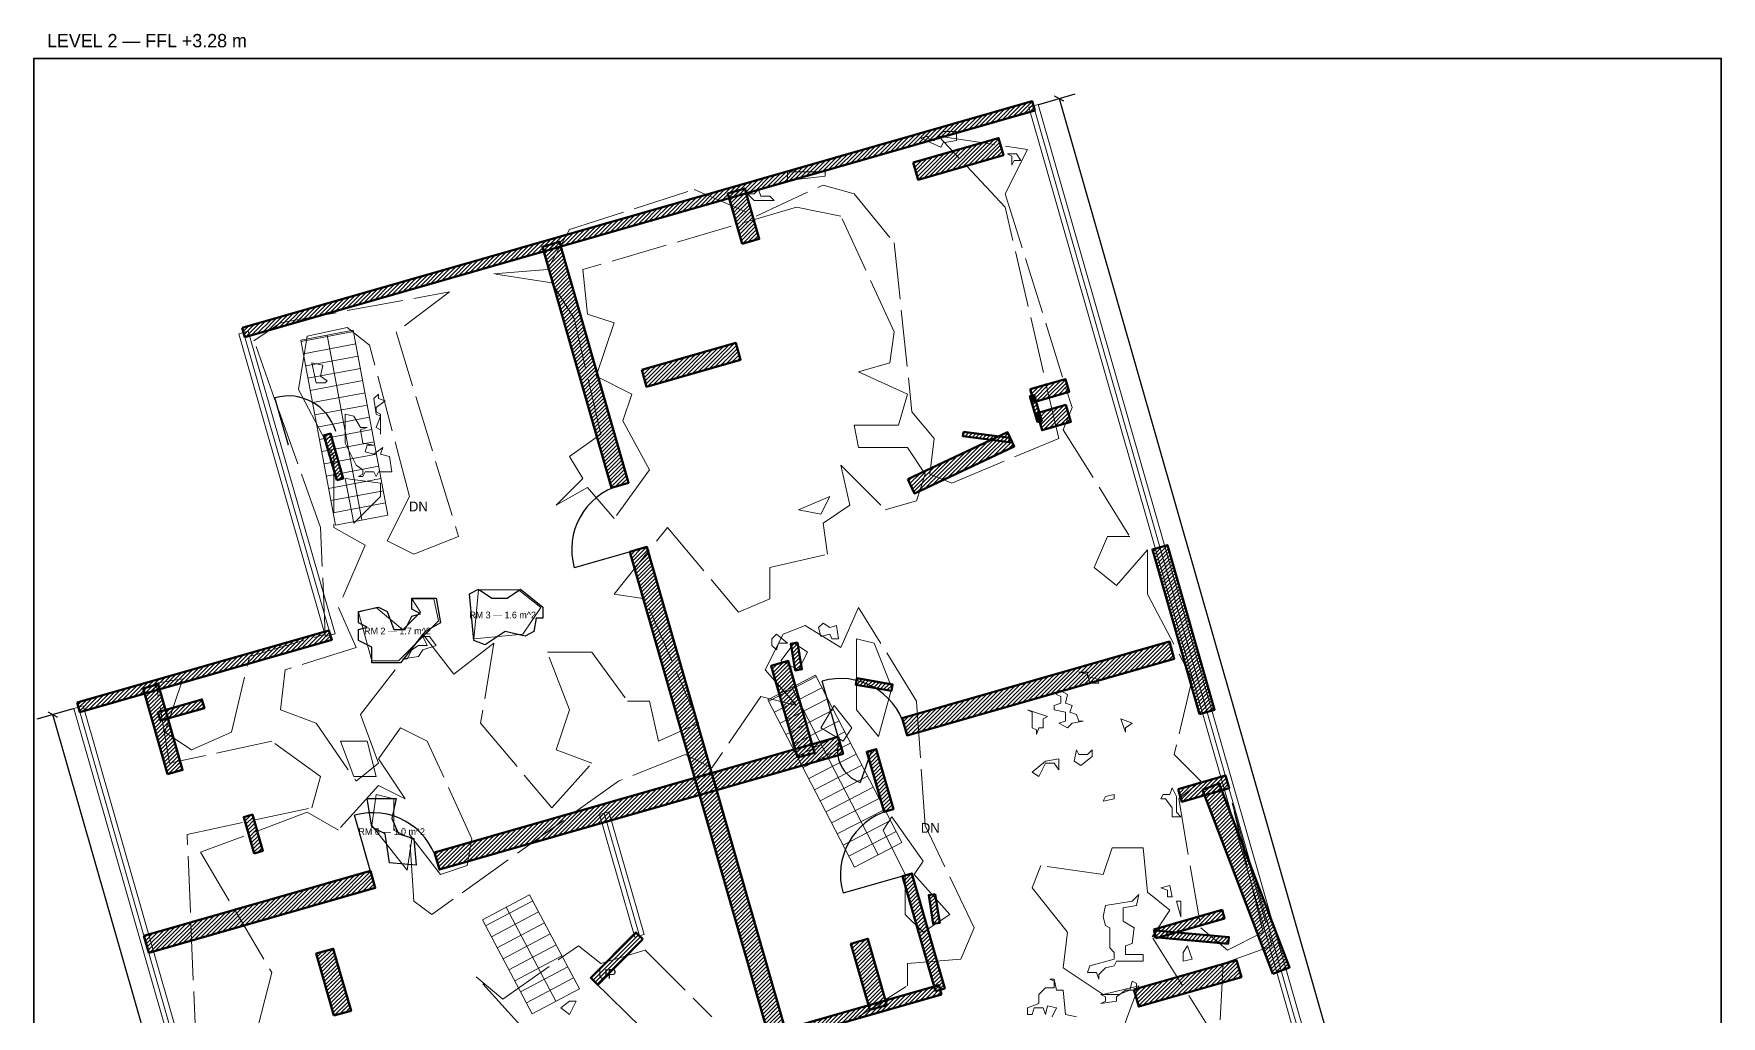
# Model space of a CAD drawing. Header units: metres. Extents: x 0 to 118, y -39 to 25.
# Drawn here: x 39.96 to 77.91, y 1.44 to 23.53 of the extents above; entities that cross this region are included whole.
import ezdxf
from ezdxf.enums import TextEntityAlignment as Align

# ---------------------------------------------------------------- set-up
doc = ezdxf.new("R2010")
doc.units = ezdxf.units.M
doc.linetypes.add('DASHED', pattern=[1.524, 1.27, -0.254])
for name, color, linetype, lineweight in [('A-ANNO-DIMS', 3, 'Continuous', 18), ('A-ANNO-TTLB', 7, 'Continuous', 35), ('A-AREA', 3, 'Continuous', 13), ('A-DOOR', 2, 'Continuous', 25), ('A-FLOR-LEVL', 6, 'Continuous', 18), ('A-FLOR-STRS', 5, 'Continuous', 18), ('A-FURN', 8, 'Continuous', 13), ('A-GLAZ', 4, 'Continuous', 13), ('A-WALL', 7, 'Continuous', 60), ('A-WALL-PATT', 8, 'Continuous', 13)]:
    doc.layers.add(name, color=color, linetype=linetype, lineweight=lineweight)
doc.styles.add('OpenSansCondensed-Light', font='OpenSansCondensed-Light.ttf')
doc.dimstyles.new('EZDXF', dxfattribs={"dimtxt": 0.25, "dimasz": 0.175, "dimexe": 0.375, "dimexo": 0.125, "dimgap": 0.1, "dimtad": 1, "dimlfac": 100, "dimzin": 12, "dimdsep": 46, "dimtxsty": 'OpenSansCondensed-Light', "dimblk": 'ARCHTICK', "dimcen": 2.5, "dimazin": 3, "dimtfac": 0.5, "dimtmove": 2, "dimatfit": 3})

# ---------------------------------------------------------------- blocks, each defined once
blk = doc.blocks.new('_ARCHTICK')
at = {"color": 0, "linetype": 'BYBLOCK', "const_width": 0.15}
blk.add_lwpolyline([(-0.5, -0.5), (0.5, 0.5)], dxfattribs=at)

msp = doc.modelspace()

# ---------------------------------------------------------------- hatches: boundary and pattern name
at = {"layer": 'A-WALL-PATT'}
h = msp.add_hatch(dxfattribs=at)
h.set_pattern_fill('ANSI31', scale=0.02)
h.paths.add_polyline_path([(44.6475, 16.9166), (62.4104, 22.0101), (62.4711, 21.7986), (44.7081, 16.7052)])
h = msp.add_hatch(dxfattribs=at)
h.set_pattern_fill('ANSI31', scale=0.02)
h.paths.add_polyline_path([(59.735, 20.6286), (61.6575, 21.1799), (61.7677, 20.7953), (59.8452, 20.2441)])
h = msp.add_hatch(dxfattribs=at)
h.set_pattern_fill('ANSI31', scale=0.02)
h.paths.add_polyline_path([(55.8887, 18.8046), (55.5652, 19.9328), (55.9497, 20.0431), (56.2732, 18.9148)])
h = msp.add_hatch(dxfattribs=at)
h.set_pattern_fill('ANSI31', scale=0.02)
h.paths.add_polyline_path([(52.9515, 13.3211), (51.3983, 18.7379), (51.7828, 18.8482), (53.336, 13.4313)])
h = msp.add_hatch(dxfattribs=at)
h.set_pattern_fill('ANSI31', scale=0.02)
h.paths.add_polyline_path([(53.6317, 15.9734), (55.7465, 16.5798), (55.8567, 16.1953), (53.7419, 15.5889)])
h = msp.add_hatch(dxfattribs=at)
h.set_pattern_fill('ANSI31', scale=0.02)
h.paths.add_polyline_path([(62.3702, 15.5346), (63.1593, 15.7609), (63.242, 15.4726), (62.4529, 15.2463)])
h = msp.add_hatch(dxfattribs=at)
h.set_pattern_fill('ANSI31', scale=0.02)
h.paths.add_polyline_path([(62.5314, 14.791), (62.3634, 15.3767), (62.4596, 15.4042), (62.6275, 14.8186)])
h = msp.add_hatch(dxfattribs=at)
h.set_pattern_fill('ANSI31', scale=0.02)
h.paths.add_polyline_path([(62.5243, 14.9971), (63.1693, 15.182), (63.2795, 14.7975), (62.6346, 14.6126)])
h = msp.add_hatch(dxfattribs=at)
h.set_pattern_fill('ANSI31', scale=0.02)
h.paths.add_polyline_path([(46.7744, 13.4863), (46.485, 14.4956), (46.6292, 14.537), (46.9186, 13.5276)])
h = msp.add_hatch(dxfattribs=at)
h.set_pattern_fill('ANSI31', scale=0.02)
h.paths.add_polyline_path([(59.6147, 13.509), (61.8603, 14.5661), (62.0094, 14.2494), (59.7638, 13.1923)])
h = msp.add_hatch(dxfattribs=at)
h.set_pattern_fill('ANSI31', scale=0.02)
h.paths.add_polyline_path([(60.8664, 14.5777), (61.9116, 14.4434), (61.8988, 14.3442), (60.8537, 14.4785)])
h = msp.add_hatch(dxfattribs=at)
h.set_pattern_fill('ANSI31', scale=0.02)
h.paths.add_polyline_path([(56.6613, 0.3836), (53.365, 11.8792), (53.7495, 11.9894), (57.0458, 0.4939)])
h = msp.add_hatch(dxfattribs=at)
h.set_pattern_fill('ANSI31', scale=0.02)
h.paths.add_polyline_path([(66.1793, 8.2314), (65.1181, 11.9323), (65.4546, 12.0288), (66.5158, 8.3279)])
h = msp.add_hatch(dxfattribs=at)
h.set_pattern_fill('ANSI31', scale=0.02)
h.paths.add_polyline_path([(40.9336, 8.4894), (46.5982, 10.1137), (46.6589, 9.9022), (40.9943, 8.2779)])
h = msp.add_hatch(dxfattribs=at)
h.set_pattern_fill('ANSI31', scale=0.02)
h.paths.add_polyline_path([(57.133, 9.8373), (57.233, 9.2373), (57.085, 9.2127), (56.985, 9.8127)])
h = msp.add_hatch(dxfattribs=at)
h.set_pattern_fill('ANSI31', scale=0.02)
h.paths.add_polyline_path([(59.491, 8.1368), (65.4985, 9.8594), (65.6088, 9.4749), (59.6013, 7.7523)])
h = msp.add_hatch(dxfattribs=at)
h.set_pattern_fill('ANSI31', scale=0.02)
h.paths.add_polyline_path([(57.1348, 7.2531), (56.5428, 9.3173), (56.9273, 9.4276), (57.5193, 7.3633)])
h = msp.add_hatch(dxfattribs=at)
h.set_pattern_fill('ANSI31', scale=0.02)
h.paths.add_polyline_path([(42.968, 6.8812), (42.4167, 8.8037), (42.7531, 8.9002), (43.3044, 6.9777)])
h = msp.add_hatch(dxfattribs=at)
h.set_pattern_fill('ANSI31', scale=0.02)
h.paths.add_polyline_path([(58.4719, 9.0389), (59.2719, 8.8989), (59.2461, 8.7511), (58.4461, 8.8911)])
h = msp.add_hatch(dxfattribs=at)
h.set_pattern_fill('ANSI31', scale=0.02)
h.paths.add_polyline_path([(42.7502, 8.2756), (43.742, 8.56), (43.7971, 8.3678), (42.8053, 8.0834)])
h = msp.add_hatch(dxfattribs=at)
h.set_pattern_fill('ANSI31', scale=0.02)
h.paths.add_polyline_path([(48.9704, 5.12), (58.0491, 7.7233), (58.1594, 7.3388), (49.0806, 4.7355)])
h = msp.add_hatch(dxfattribs=at)
h.set_pattern_fill('ANSI31', scale=0.02)
h.paths.add_polyline_path([(59.0814, 6.0312), (58.6938, 7.383), (58.9053, 7.4436), (59.2929, 6.0918)])
h = msp.add_hatch(dxfattribs=at)
h.set_pattern_fill('ANSI31', scale=0.02)
h.paths.add_polyline_path([(65.6974, 6.5469), (66.7573, 6.8508), (66.84, 6.5625), (65.7801, 6.2585)])
h = msp.add_hatch(dxfattribs=at)
h.set_pattern_fill('ANSI31', scale=0.02)
h.paths.add_polyline_path([(67.8284, 2.3926), (66.2459, 6.5303), (66.6195, 6.6732), (68.202, 2.5355)])
h = msp.add_hatch(dxfattribs=at)
h.set_pattern_fill('ANSI31', scale=0.02)
h.paths.add_polyline_path([(44.9164, 5.0992), (44.6821, 5.9163), (44.8743, 5.9714), (45.1086, 5.1544)])
h = msp.add_hatch(dxfattribs=at)
h.set_pattern_fill('ANSI31', scale=0.02)
h.paths.add_polyline_path([(42.437, 3.2466), (47.5285, 4.7066), (47.6387, 4.3221), (42.5472, 2.8621)])
h = msp.add_hatch(dxfattribs=at)
h.set_pattern_fill('ANSI31', scale=0.02)
h.paths.add_polyline_path([(60.2363, 2.0037), (59.4949, 4.5893), (59.7064, 4.6499), (60.4478, 2.0644)])
h = msp.add_hatch(dxfattribs=at)
h.set_pattern_fill('ANSI31', scale=0.02)
h.paths.add_polyline_path([(60.2331, 4.1864), (60.3331, 3.5364), (60.1849, 3.5136), (60.0849, 4.1636)])
h = msp.add_hatch(dxfattribs=at)
h.set_pattern_fill('ANSI31', scale=0.02)
h.paths.add_polyline_path([(65.1464, 3.3892), (66.6844, 3.8302), (66.7396, 3.6379), (65.2016, 3.1969)])
h = msp.add_hatch(dxfattribs=at)
h.set_pattern_fill('ANSI31', scale=0.02)
h.paths.add_polyline_path([(53.657, 3.1698), (52.6427, 2.1443), (52.4863, 2.299), (53.5005, 3.3245)])
h = msp.add_hatch(dxfattribs=at)
h.set_pattern_fill('ANSI31', scale=0.02)
h.paths.add_polyline_path([(58.7613, 1.5808), (58.3345, 3.0691), (58.719, 3.1794), (59.1458, 1.691)])
h = msp.add_hatch(dxfattribs=at)
h.set_pattern_fill('ANSI31', scale=0.02)
h.paths.add_polyline_path([(65.1808, 3.3677), (66.8366, 3.2165), (66.823, 3.0671), (65.1672, 3.2183)])
h = msp.add_hatch(dxfattribs=at)
h.set_pattern_fill('ANSI31', scale=0.02)
h.paths.add_polyline_path([(46.7095, 1.4522), (46.3098, 2.846), (46.6943, 2.9563), (47.094, 1.5625)])
h = msp.add_hatch(dxfattribs=at)
h.set_pattern_fill('ANSI31', scale=0.02)
h.paths.add_polyline_path([(64.7007, 2.0413), (67.0077, 2.7028), (67.118, 2.3183), (64.8109, 1.6568)])
h = msp.add_hatch(dxfattribs=at)
h.set_pattern_fill('ANSI31', scale=0.02)
h.paths.add_polyline_path([(54.2171, 0.3922), (60.3117, 2.1398), (60.3723, 1.9283), (54.2777, 0.1807)])

# ---------------------------------------------------------------- linework, layer by layer
at = {"layer": 'A-ANNO-TTLB'}
msp.add_lwpolyline([(39.9582, -36.6639), (77.9101, -36.6639), (77.9101, 22.9708), (39.9582, 22.9708)], close=True, dxfattribs=at)
at = {"layer": 'A-AREA'}
for points in [[(47.159, 12.525), (46.959, 13.525), (47.759, 13.425), (47.759, 13.125)], [(57.159, 12.825), (57.859, 13.125), (57.659, 12.725)], [(49.859, 9.925), (49.959, 11.025), (50.859, 11.025), (51.359, 10.625), (50.959, 10.025)], [(47.559, 9.425), (47.259, 10.525), (47.659, 10.625), (48.259, 10.125), (48.659, 10.525), (48.459, 10.825), (48.959, 10.825), (49.059, 10.325), (48.159, 9.425)], [(58.959, 7.725), (58.459, 8.325), (58.459, 9.925), (58.859, 9.825), (59.259, 8.825)], [(57.159, 9.225), (56.759, 9.425), (57.059, 9.825), (57.359, 9.625)], [(58.159, 7.625), (57.659, 7.925), (57.959, 8.425), (58.359, 7.925)], [(47.659, 6.825), (47.159, 6.825), (46.859, 7.625), (47.459, 7.625)], [(48.359, 4.725), (47.559, 5.725), (47.659, 6.425), (48.059, 6.325), (48.059, 5.625), (48.459, 5.425)], [(59.959, 3.325), (59.559, 3.725), (59.559, 4.625), (59.059, 5.625), (59.259, 5.925), (59.959, 4.925), (59.759, 4.625), (60.559, 3.725)]]:
    msp.add_lwpolyline(points, close=True, dxfattribs=at)
at = {"layer": 'A-AREA-RM'}
for points in [[(49.8582, 9.8861), (49.7582, 10.9361), (49.9582, 11.0361), (50.2582, 10.8361), (50.6082, 10.8361), (50.9082, 11.0361), (51.4082, 10.6361), (51.4082, 10.3861), (51.2582, 10.3861), (51.2082, 10.0861), (51.0082, 9.9861), (50.5582, 10.0861), (50.1082, 9.7861)], [(47.5582, 9.3861), (47.5582, 9.7361), (47.2582, 9.8861), (47.2582, 10.1361), (47.4582, 10.1861), (47.2582, 10.2861), (47.2582, 10.5361), (47.7082, 10.6361), (47.9082, 10.5361), (48.0582, 10.1361), (48.3082, 10.1361), (48.4582, 10.4361), (48.6582, 10.4861), (48.4582, 10.5861), (48.4582, 10.8361), (49.0082, 10.8361), (49.1082, 10.2861), (48.7582, 10.0861), (48.2082, 9.3861)], [(48.5582, 4.8361), (47.9582, 4.8861), (47.8582, 5.5361), (47.5582, 5.6861), (47.4582, 6.3361), (48.1082, 6.3361), (48.0082, 5.8861), (48.1582, 5.5361), (48.5082, 5.4361)]]:
    msp.add_lwpolyline(points, close=True, dxfattribs=at)
at = {"layer": 'A-DOOR'}
for p, q in [((45.6871, 14.2783), (45.3828, 15.3396)), ((53.5572, 11.9343), (52.1153, 11.5209)), ((58.1043, 7.5311), (57.6908, 8.973)), ((58.7995, 7.4133), (58.5471, 6.6921)), ((47.5836, 4.5143), (47.1702, 5.9562)), ((59.6006, 4.6196), (58.1587, 4.2061)), ((52.5645, 2.2217), (53.631, 1.1669))]:
    msp.add_line(p, q, dxfattribs=at)
for centre, radius, start, end in [((45.6871, 14.2783), 1.1041, 16, 106), ((53.5572, 11.9343), 1.5, 106, 196), ((58.1043, 7.5311), 1.5, 16, 106), ((58.7995, 7.4133), 0.7642, 160.70995, 250.70995), ((47.5836, 4.5143), 1.5, 16, 106), ((59.6006, 4.6196), 1.5, 106, 196)]:
    msp.add_arc(centre, radius, start, end, dxfattribs=at)
at = {"layer": 'A-FLOR-LEVL', "linetype": 'DASHED'}
for points in [[(43.609, 0.725), (43.409, 5.525), (46.209, 6.125), (46.409, 6.825), (45.309, 7.625), (43.009, 7.125), (42.709, 8.925), (43.309, 9.025), (42.909, 7.825), (43.509, 7.425), (44.409, 7.825), (44.809, 9.525), (46.509, 10.025), (46.409, 12.425), (44.909, 16.625), (45.509, 17.025), (49.309, 17.725), (48.109, 16.825), (49.509, 12.225), (48.509, 11.825), (47.909, 12.125), (48.409, 13.125), (47.509, 16.525), (47.009, 16.925), (46.109, 16.725), (45.909, 15.525), (46.709, 14.025), (46.709, 12.425), (47.409, 12.025), (46.809, 10.625), (47.209, 9.725), (45.609, 9.225), (45.509, 8.325), (46.309, 8.025), (47.209, 6.725), (47.709, 7.125), (47.309, 8.225), (48.709, 10.025), (49.409, 9.125), (50.309, 9.825), (50.009, 8.025), (51.609, 6.125), (52.509, 7.125), (51.709, 7.425), (52.009, 8.325), (51.509, 9.625), (52.509, 9.625), (53.309, 8.525), (53.809, 8.525), (54.009, 7.625), (54.909, 8.025), (53.709, 10.825), (53.009, 10.925), (54.209, 12.425), (55.809, 10.525), (56.509, 10.825), (56.509, 11.525), (57.809, 11.825), (57.709, 12.525), (58.309, 12.925), (58.109, 13.825), (59.109, 12.825), (59.809, 13.025), (60.009, 13.625), (59.609, 14.225), (58.509, 14.225), (58.409, 14.725), (59.409, 14.725), (59.609, 15.425), (58.509, 15.925), (59.209, 16.125), (59.309, 16.825), (58.109, 19.425), (57.109, 19.625), (52.309, 18.225), (52.409, 17.225), (53.009, 17.025), (52.609, 15.825), (53.409, 15.425), (53.209, 14.825), (53.809, 13.725), (53.009, 12.625), (52.409, 13.325), (51.709, 12.925), (52.309, 13.525), (52.009, 14.025), (52.709, 14.525), (52.109, 17.125), (51.609, 17.925), (50.309, 18.125), (51.509, 18.225), (52.009, 19.125), (54.809, 20.025), (56.209, 19.425), (57.709, 20.125), (58.409, 19.925), (59.309, 18.825), (59.709, 15.025), (60.209, 14.425), (60.109, 13.625), (60.609, 13.425), (63.009, 14.425), (61.809, 19.625), (60.309, 21.225), (62.309, 20.925), (61.809, 19.925), (63.309, 15.125), (63.109, 14.625), (64.609, 12.225), (64.109, 12.225), (63.809, 11.525), (64.309, 11.125), (65.009, 11.925), (65.009, 10.925), (66.009, 9.025), (65.609, 7.325), (66.209, 6.725), (65.709, 6.325), (66.209, 3.425), (66.809, 2.925), (67.609, 3.325), (66.909, 6.225), (67.809, 3.025), (66.709, 2.625), (66.609, 0.825), (65.109, 3.225), (65.509, 3.825), (65.009, 4.225), (64.909, 5.225), (64.209, 5.225), (64.009, 4.625), (62.609, 4.825), (62.409, 4.325), (63.209, 3.325), (63.109, 2.525), (64.009, 1.925), (64.809, 2.125), (64.409, 1.025)], [(58.509, 1.425), (59.609, 2.125), (59.609, 2.625), (60.809, 2.725), (61.109, 3.425), (60.009, 5.725), (59.809, 8.525), (58.509, 10.625), (58.109, 9.725), (57.309, 10.225), (56.809, 10.025), (56.409, 9.225), (57.109, 8.425), (56.309, 8.625), (55.209, 7.025), (54.609, 7.325), (53.109, 6.725), (48.909, 3.725), (48.509, 4.025), (48.409, 5.525), (49.109, 4.625), (49.709, 4.825), (49.809, 5.425), (48.809, 7.625), (48.209, 7.925), (47.709, 7.225), (48.309, 6.325), (47.709, 6.625), (46.809, 5.625), (46.109, 6.025), (43.709, 5.125), (45.309, 2.425), (44.909, 0.825)], [(50.909, 1.225), (49.909, 2.325), (50.509, 1.825), (52.209, 3.025), (52.709, 2.625), (53.709, 2.925), (55.209, 1.425)]]:
    msp.add_lwpolyline(points, dxfattribs=at)
at = {"layer": 'A-FLOR-STRS'}
for p, q in [((45.9712, 16.6086), (47.1506, 16.8295)), ((47.3343, 12.5909), (46.5551, 16.75)), ((46.0227, 16.3333), (47.2022, 16.5543)), ((46.0743, 16.0581), (47.2538, 16.2791)), ((46.1258, 15.7829), (47.3053, 16.0039)), ((46.1774, 15.5077), (47.3569, 15.7287)), ((46.229, 15.2325), (47.4084, 15.4535)), ((46.2805, 14.9573), (47.46, 15.1783)), ((46.3321, 14.6821), (47.5116, 14.903)), ((46.3836, 14.4069), (47.5631, 14.6278)), ((46.4352, 14.1316), (47.6147, 14.3526)), ((46.4868, 13.8564), (47.6662, 14.0774)), ((46.5383, 13.5812), (47.7178, 13.8022)), ((46.5899, 13.306), (47.7694, 13.527)), ((46.6414, 13.0308), (47.8209, 13.2518)), ((46.693, 12.7556), (47.8725, 12.9766)), ((56.4881, 8.5219), (57.5542, 9.0728)), ((56.6167, 8.2731), (57.6828, 8.824)), ((58.9492, 5.066), (57.0039, 8.8307)), ((56.7452, 8.0244), (57.8113, 8.5752)), ((56.8737, 7.7756), (57.9398, 8.3265)), ((57.0023, 7.5269), (58.0684, 8.0777)), ((57.1308, 7.2781), (58.1969, 7.829)), ((57.2593, 7.0294), (58.3254, 7.5802)), ((57.3879, 6.7806), (58.454, 7.3315)), ((57.5164, 6.5319), (58.5825, 7.0827)), ((57.645, 6.2831), (58.711, 6.834)), ((57.7735, 6.0343), (58.8396, 6.5852)), ((57.902, 5.7856), (58.9681, 6.3365)), ((58.0306, 5.5368), (59.0966, 6.0877)), ((58.1591, 5.2881), (59.2252, 5.839)), ((58.2876, 5.0393), (59.3537, 5.5902)), ((50.1216, 3.4739), (51.1823, 4.0351)), ((51.6995, 1.7745), (50.5809, 3.8888)), ((50.2526, 3.2264), (51.3133, 3.7876)), ((50.3835, 2.9789), (51.4442, 3.5401)), ((50.5145, 2.7314), (51.5752, 3.2926)), ((50.6454, 2.4839), (51.7061, 3.0451)), ((50.7763, 2.2364), (51.837, 2.7976)), ((50.9073, 1.9889), (51.968, 2.5501)), ((51.0382, 1.7414), (52.0989, 2.3026))]:
    msp.add_line(p, q, dxfattribs=at)
for points in [[(46.7446, 12.4804), (45.9653, 16.6395), (47.1448, 16.8605), (47.924, 12.7014)], [(58.4162, 4.7906), (56.4709, 8.5552), (57.537, 9.1061), (59.4823, 5.3414)], [(51.1691, 1.4939), (50.0506, 3.6083), (51.1113, 4.1694), (52.2299, 2.0551)]]:
    msp.add_lwpolyline(points, close=True, dxfattribs=at)
at = {"layer": 'A-FURN'}
for points in [[(59.909, 21.175), (60.059, 21.225), (60.109, 21.125), (60.209, 21.125), (60.409, 21.325), (60.709, 21.325), (60.709, 21.125), (60.409, 21.075), (60.359, 20.975)], [(62.159, 20.675), (62.009, 20.675), (61.959, 20.575), (61.959, 20.775), (61.859, 20.825), (62.059, 20.825)], [(56.909, 20.225), (56.909, 20.425), (57.759, 20.425), (57.759, 20.325)], [(56.009, 19.925), (56.159, 19.925), (56.259, 20.025), (56.309, 19.875), (56.509, 19.875), (56.609, 19.775), (56.159, 19.775)], [(46.509, 15.675), (46.309, 15.675), (46.209, 16.125), (46.459, 16.075), (46.409, 15.825), (46.559, 15.725)], [(47.759, 14.525), (47.759, 14.625), (47.659, 14.675), (47.759, 14.925), (47.659, 14.975), (47.609, 15.325), (47.709, 15.425), (47.709, 15.325), (47.859, 15.275), (47.659, 15.125), (47.659, 15.025), (47.759, 14.975)], [(48.009, 13.675), (47.709, 13.675), (47.659, 13.575), (47.609, 13.675), (47.409, 13.675), (47.359, 13.575), (47.259, 13.575), (47.359, 13.625), (47.359, 13.725), (47.209, 13.825), (46.959, 14.325), (46.959, 14.975), (47.159, 14.925), (47.309, 14.675), (47.459, 14.675), (47.309, 14.625), (47.359, 14.325), (47.609, 14.275), (47.459, 14.275), (47.409, 14.125), (47.609, 14.075), (47.809, 14.225), (47.759, 14.075), (47.959, 14.025)], [(58.059, 9.925), (57.909, 9.925), (57.859, 10.025), (57.659, 9.975), (57.609, 10.175), (57.709, 10.275), (57.859, 10.175), (58.009, 10.225)], [(48.259, 9.475), (48.359, 9.475), (48.459, 9.675), (48.609, 9.775), (48.809, 9.775), (48.709, 9.975), (48.859, 9.975), (49.009, 9.775), (48.709, 9.675), (48.609, 9.525)], [(56.659, 9.675), (56.559, 9.775), (56.559, 9.925), (56.659, 10.025), (56.909, 9.825), (56.709, 9.825)], [(63.909, 8.925), (63.709, 8.925), (63.659, 9.125), (63.459, 9.175), (63.659, 9.175), (63.659, 9.075), (63.859, 9.025)], [(63.559, 8.075), (63.309, 8.025), (63.209, 7.925), (63.009, 8.025), (63.159, 8.075), (63.159, 8.275), (62.909, 8.325), (62.909, 8.425), (63.059, 8.475), (63.059, 8.625), (62.959, 8.675), (63.009, 8.775), (63.209, 8.675), (63.159, 8.475), (63.309, 8.425), (63.259, 8.275), (63.409, 8.225), (63.459, 8.075)], [(62.509, 7.775), (62.509, 7.875), (62.409, 7.925), (62.409, 8.275), (62.309, 8.325), (62.759, 8.175), (62.659, 8.125), (62.659, 7.925), (62.559, 7.925)], [(64.509, 7.825), (64.409, 8.125), (64.659, 8.025), (64.509, 7.925)], [(62.409, 6.925), (62.709, 7.175), (63.009, 7.225), (63.009, 6.975), (62.909, 7.125), (62.709, 7.125), (62.559, 6.825)], [(63.359, 7.175), (63.409, 7.425), (63.459, 7.325), (63.659, 7.325), (63.759, 7.425), (63.759, 7.275), (63.509, 7.075)], [(65.759, 5.925), (65.559, 5.925), (65.559, 6.125), (65.409, 6.325), (65.309, 6.325), (65.359, 6.425), (65.509, 6.425), (65.559, 6.575), (65.659, 6.375), (65.659, 6.025)], [(64.009, 6.275), (64.059, 6.375), (64.259, 6.425), (64.259, 6.325)], [(63.909, 2.275), (63.859, 2.425), (63.659, 2.425), (63.709, 2.575), (64.259, 2.725), (64.259, 2.875), (64.159, 2.975), (64.159, 3.425), (64.059, 3.475), (64.009, 3.675), (64.059, 3.925), (64.659, 4.025), (64.809, 4.175), (64.759, 3.925), (64.459, 3.875), (64.459, 3.575), (64.709, 3.425), (64.659, 3.075), (64.509, 3.025), (64.509, 2.825), (64.909, 2.825), (64.909, 2.675), (64.309, 2.675), (64.259, 2.575), (64.059, 2.525), (63.909, 2.375)], [(65.559, 4.125), (65.459, 4.125), (65.459, 4.275), (65.309, 4.325), (65.509, 4.375)], [(65.759, 3.675), (65.659, 4.025), (65.759, 4.025)], [(65.809, 2.675), (65.809, 2.875), (65.909, 3.025), (66.009, 2.725)], [(63.959, 1.725), (64.059, 1.775), (64.059, 1.875), (63.959, 1.925), (64.359, 1.925), (64.609, 2.025), (64.659, 2.225), (64.759, 2.175), (64.759, 2.025), (64.509, 2.025), (64.309, 1.875), (64.309, 1.775)], [(51.809, 1.625), (52.009, 1.775), (52.159, 1.775), (52.009, 1.475)]]:
    msp.add_lwpolyline(points, close=True, dxfattribs=at)
msp.add_lwpolyline([(62.859, 1.425), (62.959, 1.625), (62.759, 1.675), (62.709, 1.475), (62.659, 1.625), (62.459, 1.625), (62.409, 1.475), (62.309, 1.475), (62.309, 1.625), (62.559, 1.725), (62.559, 1.925), (62.709, 2.075), (62.909, 2.075), (62.909, 2.225), (62.809, 2.275), (62.909, 2.275), (62.959, 2.025), (63.109, 2.025), (63.159, 1.475), (63.409, 1.425)], dxfattribs=at)
at = {"layer": 'A-GLAZ'}
for p, q in [((62.4407, 21.9043), (76.6093, -27.5074)), ((46.6285, 10.0079), (44.6778, 16.8109)), ((51.4568, -28.2094), (40.9639, 8.3836)), ((52.7875, 6.0065), (53.5787, 3.2472))]:
    msp.add_line(p, q, dxfattribs=at)
for points in [[(62.5465, 21.9346), (76.7151, -27.477), (76.5036, -27.5377), (62.335, 21.874)], [(46.5228, 9.9776), (44.5721, 16.7806), (44.7836, 16.8412), (46.7343, 10.0383)], [(51.3511, -28.2397), (40.8582, 8.3533), (41.0697, 8.414), (51.5626, -28.1791)], [(52.8933, 6.0368), (53.6845, 3.2775), (53.473, 3.2169), (52.6818, 5.9762)]]:
    msp.add_lwpolyline(points, close=True, dxfattribs=at)
at = {"layer": 'A-WALL'}
for points in [[(44.6475, 16.9166), (62.4104, 22.0101), (62.4711, 21.7986), (44.7081, 16.7052)], [(59.735, 20.6286), (61.6575, 21.1799), (61.7677, 20.7953), (59.8452, 20.2441)], [(55.8887, 18.8046), (55.5652, 19.9328), (55.9497, 20.0431), (56.2732, 18.9148)], [(52.9515, 13.3211), (51.3983, 18.7379), (51.7828, 18.8482), (53.336, 13.4313)], [(53.6317, 15.9734), (55.7465, 16.5798), (55.8567, 16.1953), (53.7419, 15.5889)], [(62.3702, 15.5346), (63.1593, 15.7609), (63.242, 15.4726), (62.4529, 15.2463)], [(62.5314, 14.791), (62.3634, 15.3767), (62.4596, 15.4042), (62.6275, 14.8186)], [(62.5243, 14.9971), (63.1693, 15.182), (63.2795, 14.7975), (62.6346, 14.6126)], [(46.7744, 13.4863), (46.485, 14.4956), (46.6292, 14.537), (46.9186, 13.5276)], [(59.6147, 13.509), (61.8603, 14.5661), (62.0094, 14.2494), (59.7638, 13.1923)], [(60.8664, 14.5777), (61.9116, 14.4434), (61.8988, 14.3442), (60.8537, 14.4785)], [(56.6613, 0.3836), (53.365, 11.8792), (53.7495, 11.9894), (57.0458, 0.4939)], [(66.1793, 8.2314), (65.1181, 11.9323), (65.4546, 12.0288), (66.5158, 8.3279)], [(40.9336, 8.4894), (46.5982, 10.1137), (46.6589, 9.9022), (40.9943, 8.2779)], [(57.133, 9.8373), (57.233, 9.2373), (57.085, 9.2127), (56.985, 9.8127)], [(59.491, 8.1368), (65.4985, 9.8594), (65.6088, 9.4749), (59.6013, 7.7523)], [(57.1348, 7.2531), (56.5428, 9.3173), (56.9273, 9.4276), (57.5193, 7.3633)], [(42.968, 6.8812), (42.4167, 8.8037), (42.7531, 8.9002), (43.3044, 6.9777)], [(58.4719, 9.0389), (59.2719, 8.8989), (59.2461, 8.7511), (58.4461, 8.8911)], [(42.7502, 8.2756), (43.742, 8.56), (43.7971, 8.3678), (42.8053, 8.0834)], [(48.9704, 5.12), (58.0491, 7.7233), (58.1594, 7.3388), (49.0806, 4.7355)], [(59.0814, 6.0312), (58.6938, 7.383), (58.9053, 7.4436), (59.2929, 6.0918)], [(65.6974, 6.5469), (66.7573, 6.8508), (66.84, 6.5625), (65.7801, 6.2585)], [(67.8284, 2.3926), (66.2459, 6.5303), (66.6195, 6.6732), (68.202, 2.5355)], [(44.9164, 5.0992), (44.6821, 5.9163), (44.8743, 5.9714), (45.1086, 5.1544)], [(42.437, 3.2466), (47.5285, 4.7066), (47.6387, 4.3221), (42.5472, 2.8621)], [(60.2363, 2.0037), (59.4949, 4.5893), (59.7064, 4.6499), (60.4478, 2.0644)], [(60.2331, 4.1864), (60.3331, 3.5364), (60.1849, 3.5136), (60.0849, 4.1636)], [(65.1464, 3.3892), (66.6844, 3.8302), (66.7396, 3.6379), (65.2016, 3.1969)], [(53.657, 3.1698), (52.6427, 2.1443), (52.4863, 2.299), (53.5005, 3.3245)], [(58.7613, 1.5808), (58.3345, 3.0691), (58.719, 3.1794), (59.1458, 1.691)], [(65.1808, 3.3677), (66.8366, 3.2165), (66.823, 3.0671), (65.1672, 3.2183)], [(46.7095, 1.4522), (46.3098, 2.846), (46.6943, 2.9563), (47.094, 1.5625)], [(64.7007, 2.0413), (67.0077, 2.7028), (67.118, 2.3183), (64.8109, 1.6568)], [(54.2171, 0.3922), (60.3117, 2.1398), (60.3723, 1.9283), (54.2777, 0.1807)]]:
    msp.add_lwpolyline(points, close=True, dxfattribs=at)

# ---------------------------------------------------------------- texts
at = {"layer": 'A-ANNO-TTLB'}
msp.add_text('LEVEL 2 — FFL +3.28 m', height=0.3, dxfattribs=at).set_placement((40.2582, 23.2208))
at = {"layer": 'A-AREA-IDEN'}
for s, p in [('RM 3 — 1.6 m^2', (50.5032, 10.4595)), ('RM 2 — 1.7 m^2', (48.1382, 10.1)), ('RM 6 — 1.0 m^2', (48.0094, 5.5899))]:
    msp.add_text(s, height=0.15, dxfattribs=at).set_placement(p, align=Align.MIDDLE_CENTER)
at = {"layer": 'A-FLOR-STRS'}
for s, p in [('DN', (48.3958, 12.7897)), ('DN', (59.9087, 5.5618)), ('UP', (52.6541, 2.2795))]:
    msp.add_text(s, height=0.22, dxfattribs=at).set_placement(p)

# ---------------------------------------------------------------- dimensions: what is measured, and where the dimension line sits
at = {"layer": 'A-ANNO-DIMS'}
for base, p1, p2, angle in [((63.0175, 22.0697), (62.4407, 21.9043), (76.6093, -27.5074), 286), ((50.8801, -28.3748), (51.4568, -28.2094), (40.9639, 8.3836), 106)]:
    msp.add_linear_dim(base=base, p1=p1, p2=p2, angle=angle, dimstyle='EZDXF', override={"dimtxt": 0.18, "dimdec": 0, "dimlfac": 1000}, dxfattribs=at).render()

doc.saveas('drawing.dxf')
